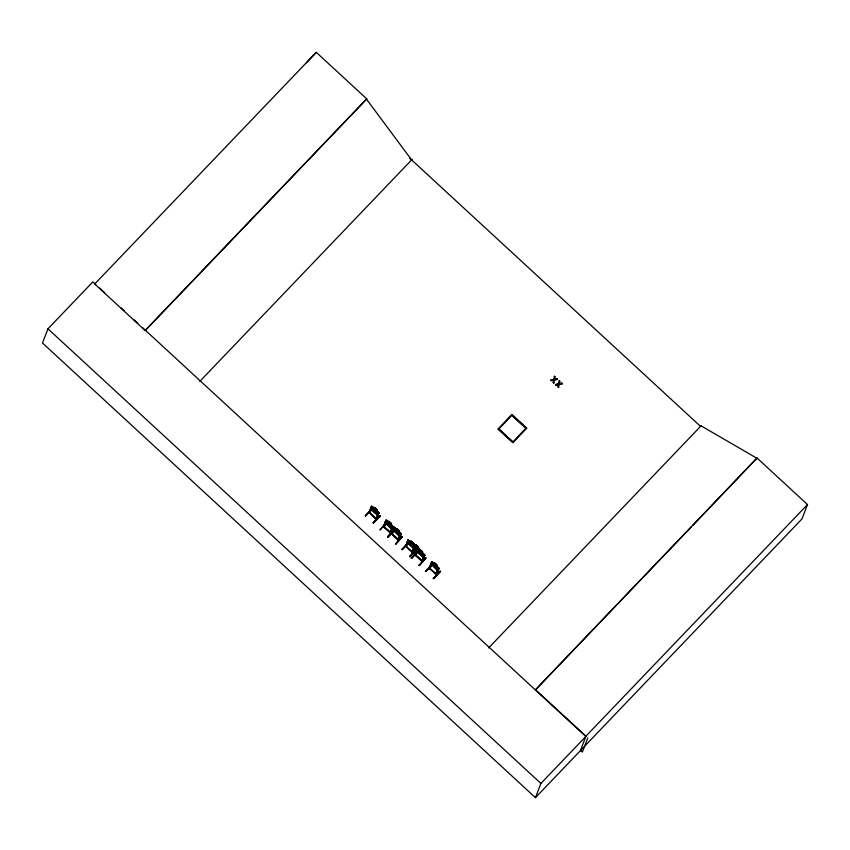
<?xml version="1.0" encoding="UTF-8"?>
<svg xmlns="http://www.w3.org/2000/svg" width="850" height="850" viewBox="0 0 850 850"><rect width="100%" height="100%" fill="white"/><g stroke="black" fill="none" stroke-linecap="round" stroke-linejoin="round"><path stroke-width="1.27" d="M383.52 526.362L384.189 526.926M384.349 526.883L383.361 526.447M390.214 532.472L392.509 526.639L393.178 527.255L392.509 526.639M383.435 526.235L391 532.939L383.594 526.192M398.735 540.175C396.621 539.017 400.031 539.261 398.682 540.472L391.329 533.715C391.712 535.33 393.252 533.492 391.669 533.173M392.169 534.193L391.372 533.821M392.328 533.821L391.956 534.331M397.981 539.814L398.682 540.472L401.189 533.832M406.449 546.624L405.864 545.721M412.229 552.426C411.708 551.161 414.141 552.394 412.856 552.936C409.743 551.119 416.882 545.679 414.364 546.635M413.1 552.638L405.769 546.008L408.191 539.835M415.183 554.455C416.659 557.802 415.714 551.268 417.796 549.907L417.127 549.291L418.041 549.663C414.97 560.586 413.504 554.391 417.52 548.463L424.883 555.167C416.606 572.613 426.87 551.714 423.778 555.347M415.023 554.816L415.777 555.464M421.632 561.149L421.908 560.575L422.673 561.213L415.098 554.657M421.674 560.872C423.374 562.572 421.674 559.396 421.6 561.181M369.091 512.433L376.369 519.435L378.909 512.879L372.47 506.749L378.154 511.987M376.051 518.319L376.391 519.244L375.7 518.532M376.529 519.063L369.251 512.391L371.588 506.122L368.942 512.709L369.697 513.347L372.098 507.322L371.429 506.706L371.864 507.578L369.676 513.262L369.442 512.221M436.847 574.664L429.473 567.938L431.736 561.744L439.131 568.416C435.593 576.279 435.561 572.921 436.539 574.993L429.229 567.906M557.483 379.111C549.036 380.396 559.831 380.088 556.92 378.59L554.455 379.334L554.986 376.816L554.391 376.263L553.743 379.44L550.726 380.173L551.289 380.694L553.711 379.971L553.18 382.436L553.775 382.989L553.18 382.436M556.112 385.146L558.492 384.54L556.112 385.146L555.549 384.625L558.567 383.892L559.215 380.715L559.821 381.267L559.279 383.786L561.744 383.042C564.655 384.54 553.86 384.848 562.317 383.562M553.775 382.989L554.423 379.865M558.535 384.413L558.004 386.888L558.609 387.441L559.247 384.317M383.679 525.991L384.519 526.692L383.998 527.096L390.788 533.279L393.263 526.671M390.076 532.355L390.841 532.982L390.426 532.036M398.374 539.516L398.99 540.143L401.083 534.448L400.403 533.832L397.991 539.909L392.147 534.246M422.216 561.659L414.949 554.699M375.53 518.723L375.881 518.404M429.144 568.172C430.504 569.893 430.164 567.109 429.388 567.864M95.806 284.548L92.884 281.849L47.961 328.812L42.5 343.028L535.447 797.661L801.986 518.914L807.5 504.549L757.042 458.012L535.372 689.934L691.018 527.202M145.169 330.533L366.743 98.876L316.285 52.339L94.711 283.996L145.169 330.533L366.743 98.876M316.285 52.339L306.414 62.762M365.564 515.95L371.62 509.596L365.649 515.897M376.476 510.329L377.602 511.689L377.103 512.996L373.394 510.329L372.385 508.64L372.884 507.333L374.191 508.226L374.393 507.429L376.837 509.681L376.561 510.382M374.106 508.459L373.607 509.766L375.881 511.87L376.741 509.628M374.191 508.226L374.467 507.524L376.837 509.681M374.829 508.024L376.295 509.373M373.097 522.771L379.961 515.599L380.332 516.099L373.469 523.271L373.097 522.771L379.982 515.61M375.626 518.883L378.038 512.805L378.717 513.421L378.038 512.805M378.824 512.816L376.316 519.446L369.251 512.391M380.014 529.847L385.656 523.249M384.189 527.202L386.538 521.199L385.858 520.582L383.435 526.522L390.649 533.152M383.902 526.054L386.038 519.977L387.016 520.582M383.998 527.096L386.538 521.199M390.936 524.312L391.276 523.536L388.832 521.284L388.567 521.985M388.907 521.379L388.046 523.621L390.331 525.725M389.268 521.868L390.734 523.228M389.863 526.957L391.191 523.483M392.721 531.229L387.6 536.626L387.961 537.126L393.933 530.804M387.961 537.104L393.975 530.687M392.275 526.883L390.32 532.323M392.477 528.604L393.189 526.745M391.34 533.853L393.964 527.128L401.2 533.981L400.053 532.631M398.852 540.026L391.574 533.46L398.204 539.293M394.028 527.234L393.231 529.178L393.784 530.602L400.392 535.776L393.688 530.612L393.242 529.008M391.861 534.331C393.741 533.311 393.911 525.991 394.188 528.636M392.084 534.395L394.432 528.392M399.957 532.716L398.82 531.367L399.967 532.716L399.457 534.023L398.013 533.46L394.719 529.699L395.25 528.36L396.557 529.253L395.218 528.392M396.387 529.263L396.748 528.456L395.505 532.036M397.078 529.306L398.639 530.411M398.841 531.494L399.192 530.708L396.727 528.477M402.358 536.658L395.866 544.319L395.537 543.862M398.225 539.516L400.403 533.832M408.127 543.362L402.167 549.674L408.17 543.246M406.598 546.497L405.535 546.412L408.106 539.75L415.469 546.454L412.856 552.936L405.652 546.168M406.289 546.667L406.481 546.316M406.289 546.954L408.627 540.94L407.713 540.579L408.627 540.94M410.922 541.036L413.376 543.267L410.922 541.036L410.136 543.373L412.431 545.456L413.291 543.214M411.368 541.62L412.834 542.959M412.951 544L413.217 543.299M416.872 549.631L410.061 556.867L409.647 556.495L416.521 549.164M414.598 546.38L412.569 552.064M414.566 544.893L415.873 545.785L416.149 544.914L418.582 547.166L418.243 547.942L418.498 547.113M415.947 545.711L416.224 545.009M417.584 551.958L411.57 558.397L417.446 551.969L416.797 550.343L417.297 551.884L423.141 557.058L424.086 556.973M416.511 545.583L417.966 546.933M414.949 555.124L417.52 548.463M415.225 554.721L415.639 555.454M418.784 550.556L419.284 549.249L418.158 547.889M420.07 550.63L420.336 549.748L422.79 551.99L421.844 554.179L419.549 552.086L420.049 550.779L422.344 552.872M419.996 550.534L420.41 549.844M420.771 550.343L422.248 551.682M425.978 558.067L419.475 565.59L419.146 565.133M424.012 555.103L421.589 561.032M422.121 561.659L424.798 555.103M431.842 565.293L425.871 571.444M429.303 568.023L431.736 561.744L432.788 562.264M429.356 568.087L429.919 568.894L430.174 568.236M432.087 563.114L429.898 568.799L432.321 562.87L431.418 562.498L432.321 562.87M434.541 563.051C440.428 569.415 434.148 560.756 434.35 563.667M434.329 563.996L433.829 565.303L436.103 567.407L436.964 565.165M434.69 563.072L434.414 563.773L433.107 562.881L432.608 564.177L433.606 565.866L437.325 568.533L437.824 567.226L436.698 565.866M435.051 563.561L436.507 564.91M433.341 578.457L440.226 571.179M438.026 568.597C440.853 565.749 434.297 575.694 436.231 574.026M436.178 573.739L438.26 568.342M436.401 574.866L439.046 568.352M498.068 429.006L512.986 442.606L526.713 428.251L511.838 414.534L498.068 429.006L512.986 442.606M498.854 428.984L512.911 441.947L498.854 428.984L511.87 415.31L525.916 428.262L511.87 415.31M511.838 414.534L526.713 428.251M550.726 380.173L551.331 380.577M554.391 376.263L554.986 376.816M556.878 378.717L557.441 379.238M555.549 384.625L558.609 383.775M559.215 380.715L559.821 381.267M558.004 386.888L558.609 387.441M561.744 383.042L562.264 383.679M535.447 797.661L540.898 783.445L585.831 736.472L142.609 327.707M580.369 750.688L585.926 736.206L807.5 504.549M587.786 737.917L582.378 752.016L580.593 750.38M692.846 525.289L757.042 458.012M380.067 529.933L386.081 523.494M394.825 527.871L393.837 527.266L394.921 527.68M393.582 530.442L387.621 536.786M399.447 535.861C398.214 536.414 391.467 526.596 393.752 530.644M399.107 530.793L396.652 528.562M401.083 534.448L400.169 534.076M400.552 535.776L399.404 535.787M395.452 543.936L402.326 536.616M395.526 543.979L402.337 536.754M408.106 539.75L414.789 545.498M407.309 541.705L407.957 543.192M407.756 543.001L401.752 549.302L402.167 549.674M407.469 541.694L407.883 543.171L413.652 548.42L414.747 548.335L413.599 548.335M413.652 548.42L407.957 543.086M415.469 546.454L414.662 545.562M416.574 549.355L409.711 556.389M418.041 549.663L414.63 546.986M417.169 551.714L411.156 558.014L411.57 558.397M417.297 551.884L423.066 557.133M422.45 552.766L423.566 553.987L423.066 555.294L419.337 552.649L418.328 550.97L418.827 549.663L420.144 550.545M424.192 554.211L424.883 555.167M424.086 557.122L423.013 557.058M419.061 565.207L425.935 557.887L419.135 565.25M199.75 381.448L412.144 159.375M370.791 508.087L371.429 509.586M371.248 509.394L365.203 515.653L365.617 516.035M369.676 513.262L369.952 512.699M378.112 514.834C375.785 514.558 371.769 511.105 370.951 508.077M386.038 519.977L388.567 522.155M386.909 520.604L393.274 526.809L390.947 524.142M388.832 521.284L391.276 523.536M391.011 524.237L388.556 522.314M392.562 528.689L391.489 528.615M393.72 530.581L399.479 535.702M399.192 530.708L398.236 532.908L395.941 530.814L398.246 532.897M401.264 533.906L394.793 527.808M414.322 544.213L413.27 543.681L414.301 544.159M512.911 441.947L525.916 428.262M420.591 550.439L414.226 544.234M425.839 571.572L425.425 571.189L431.471 564.931M431.662 565.016L437.314 570.371M425.776 571.497L431.896 565.176M439.057 568.501L432.692 562.296M438.334 570.371L437.261 570.297M488.676 647.912L701.069 425.839L756.936 458.277M436.666 574.759L435.965 574.186M412.888 552.734L415.788 546.019L418.062 548.122L417.562 549.429L415.289 547.326M377.113 514.675L378.112 514.675M437.336 570.222L438.324 570.222M417.233 548.229L419.082 548.898L416.808 547.634L414.949 545.084L416.224 547.304M399.457 534.013L395.749 531.356L394.74 529.667M417.446 548.537L418.434 549.132M371.514 506.207L372.566 506.728M393.869 527.234L394.931 527.754M410.731 541.832L409.413 540.951L408.914 542.258L412.218 546.019L413.663 546.571L414.163 545.264L413.026 543.915M388.641 522.081L387.334 521.188L386.835 522.495L387.834 524.184L391.542 526.841L392.052 525.544L390.915 524.184M429.834 568.597L435.816 574.058M385.624 520.827L386.293 521.443M415.99 555.273L421.812 560.564M415.756 555.518L421.568 560.819M700.995 425.776L700.549 426.381L409.689 158.132M555.592 384.508L556.166 385.029M416.139 545.084L418.423 547.188M415.066 547.889L417.35 549.992M414.194 547.846L416.999 550.439M414.067 547.91L417.01 550.481M535.468 689.669L585.926 736.206M99.705 288.139L104.582 292.634M121.157 307.923L124.079 310.622M133.832 319.611L137.732 323.212M47.961 328.812L540.898 783.445M366.584 99.291L411.623 159.928M419.858 549.461L420.506 550.375M400.467 533.003L401.104 533.917M378.176 511.902L378.834 512.954M433.319 578.319L440.204 571.157L440.555 571.636L433.691 578.818L433.319 578.319M385.316 521.858L385.804 523.409C398.597 534.076 387.398 527.138 385.316 521.858M396.483 529.465L398.735 531.601L396.472 529.486M431.088 563.55L431.587 565.091L431.088 563.55M395.431 528.785L396.674 531.006L394.74 530.358L397.109 531.601L399.022 534.225L397.694 531.93L399.553 532.578L397.269 531.324L395.431 528.785M409.626 541.344L410.879 543.564L408.935 542.906L411.315 544.159L413.217 546.773L411.889 544.478L413.737 545.084L411.474 543.883L409.626 541.344M419.039 550.056L420.283 552.277L418.349 551.629L420.718 552.872L422.631 555.496L421.303 553.201L423.162 553.849L420.877 552.596L419.039 550.056M373.097 507.726L374.34 509.957L372.406 509.299L374.765 510.563L376.656 513.188L375.349 510.882L377.177 511.498L374.924 510.287L373.097 507.726M433.319 563.274L434.562 565.505L432.629 564.836L434.987 566.1L436.879 568.735L435.572 566.429L437.399 567.035L435.147 565.824L433.319 563.274"/></g></svg>
